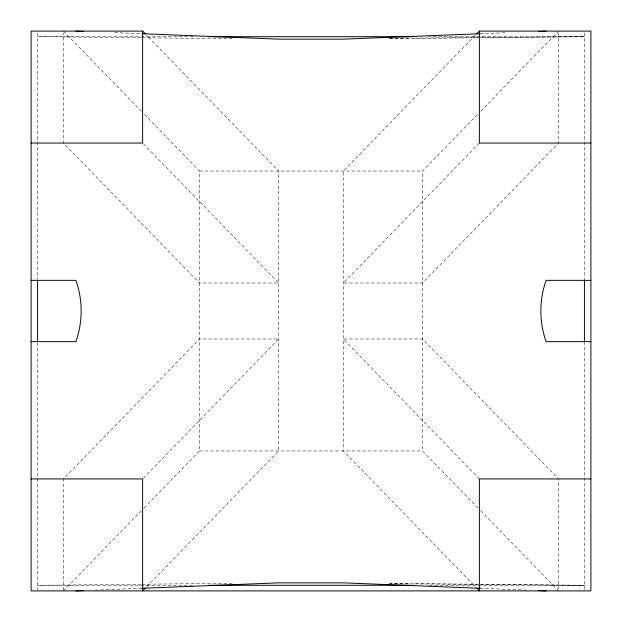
<?xml version="1.0" encoding="UTF-8"?>
<svg xmlns="http://www.w3.org/2000/svg" width="622" height="622" viewBox="0 0 622 622"><rect width="100%" height="100%" fill="white"/><g stroke="black" fill="none" stroke-linecap="round" stroke-linejoin="round"><path stroke-width="0.47" stroke-dasharray="3.11 2.33" d="M475.301 35.275L343.367 171.05L343.367 450.95L475.301 586.725M478.015 508.042L422.532 450.95L422.532 171.05L478.015 113.958M480.72 111.175L558.533 31.1M143.309 478.24L278.633 338.99L199.468 338.99L63.467 478.94L63.467 589.936M479.368 143.06L343.367 283.01L422.532 283.01L558.533 143.06L558.533 33.028M63.467 590.9L141.28 510.825M143.985 508.042L199.468 450.95L199.468 171.05L143.985 113.958M146.699 586.725L278.633 450.95L278.633 171.05L146.699 35.275M480.153 33.72L507.311 32.639M95.283 590.13L141.847 588.28M389.838 38.673L584.423 36.698L429.017 36.698M141.163 584.252L37.577 585.302L192.983 585.302M142.127 584.237L232.162 583.327M389.302 38.261L409.688 38.097M414.54 38.059L584.423 36.698M192.983 36.698L37.577 36.698L141.163 37.748M199.468 171.05L422.532 171.05M199.468 450.95L422.532 450.95M429.017 585.302L584.423 585.302L389.838 583.327M389.302 583.739L409.688 583.903M414.54 583.941L584.423 585.302M142.127 37.763L232.162 38.673M114.689 32.639L141.847 33.72M480.153 588.28L526.717 590.13M63.467 31.1L141.28 111.175M479.368 478.94L343.367 338.99L422.532 338.99L558.533 478.94L558.533 589.936M143.309 143.76L278.633 283.01L199.468 283.01L63.467 143.06L63.467 33.028M480.72 510.825L558.533 590.9M584.423 32.966L584.423 280.351M584.423 341.649L584.423 589.967M37.577 32.966L37.577 279.379M37.577 342.621L37.577 589.967"/><path stroke-width="0.93" d="M37.577 280.351L37.577 341.649M476.654 33.883L479.368 31.1L590.9 31.1L590.9 590.9L31.1 590.9L31.1 31.1L142.632 31.1L145.346 33.883M145.346 588.117L142.632 590.9L142.632 478.94L31.1 478.94M480.153 33.72L343.367 39.147L278.633 39.147L141.847 33.72M538.357 31.411L546.116 31.1M75.884 590.9L83.643 590.589M141.847 588.28L278.633 582.853L343.367 582.853L480.153 588.28M208.525 36.698L413.474 36.698M31.1 143.06L142.632 143.06L142.632 31.1M590.9 143.06L479.368 143.06L479.368 31.1M31.1 280.351L75.884 280.351A91.939 91.939 0 0 1 75.884 341.649L31.1 341.649M590.9 280.351L546.116 280.351A91.939 91.939 0 0 0 546.116 341.649L590.9 341.649M590.9 478.94L479.368 478.94L479.368 590.9L476.654 588.117M208.525 585.302L413.474 585.302M75.884 31.1L83.643 31.411M538.357 590.589L546.116 590.9M584.423 280.351L584.423 341.649"/></g></svg>
